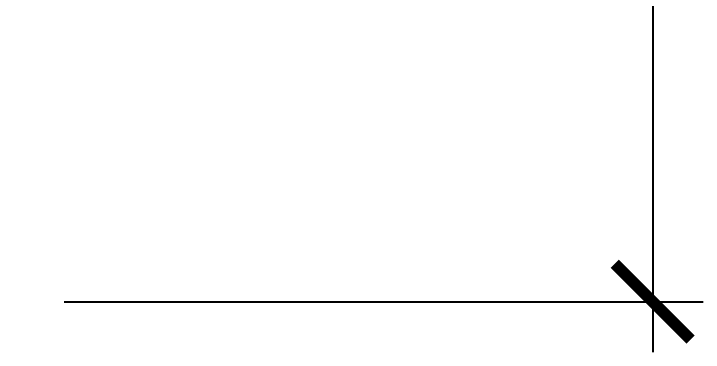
# Model space of a CAD drawing. Extents: x 69141456 to 70100388, y -33501327 to -33101377.
# Drawn here: x 69685530 to 69686895, y -33127569 to -33126898 of the extents above; entities that cross this region are included whole.
import ezdxf

# ---------------------------------------------------------------- set-up
doc = ezdxf.new("R2010")
doc.units = 0
doc.header["$LTSCALE"] = 100
doc.header["$PDMODE"] = 1
doc.header["$PDSIZE"] = 200
doc.layers.get('Defpoints').update_dxf_attribs({"color": 42})
doc.layers.add('СС_СКК_Лоток', color=170, linetype='Continuous', lineweight=25)
doc.styles.add('BRAZEN-txt', font='isocpeui.ttf')
doc.styles.add('ISOCPEUR', font='isocpeui.ttf', dxfattribs={"height": 250})
doc.dimstyles.new('BRAZEN-Размеры_осевые', dxfattribs={"dimscale": 0, "dimtxt": 350, "dimasz": 150, "dimexe": 100, "dimexo": 100, "dimgap": 70, "dimtad": 1, "dimdec": 0, "dimzin": 0, "dimdsep": 46, "dimtxsty": 'BRAZEN-txt', "dimblk": 'ARCHTICK', "dimcen": 1, "dimdle": 100, "dimadec": 0, "dimazin": 0, "dimtfac": 1, "dimtdec": 0, "dimtofl": 0, "dimtmove": 1, "dimatfit": 3, "dimfxl": 1, "dimtolj": 1, "dimtzin": 0, "dimarcsym": 0})

# ---------------------------------------------------------------- blocks, each defined once
blk = doc.blocks.new('_ArchTick')
at = {"color": 0, "linetype": 'ByBlock', "const_width": 0.15}
blk.add_lwpolyline([(-0.5, -0.5), (0.5, 0.5)], dxfattribs=at)
blk = doc.blocks.new('*D101')
at = {"layer": 'Defpoints', "color": 0, "transparency": 16777216}
for p in [(69685830.2, -33125723.5), (69685530.2, -33127468.5), (69686795.3, -33127468.5)]:
    blk.add_point(p, dxfattribs=at)
at = {"layer": 'СС_СКК_Лоток', "color": 0, "linetype": 'Continuous', "lineweight": -2, "transparency": 16777216}
for p, q in [((69686795.3, -33125623.5), (69686795.3, -33127568.5)), ((69685930.2, -33125723.5), (69686895.3, -33125723.5)), ((69685630.2, -33127468.5), (69686895.3, -33127468.5))]:
    blk.add_line(p, q, dxfattribs=at)
at = {"layer": 'СС_СКК_Лоток', "color": 0, "lineweight": -2, "transparency": 16777216, "xscale": 150, "yscale": 150, "zscale": 150}
for p, rotation in [((69686795.3, -33125723.5), 90), ((69686795.3, -33127468.5), 270)]:
    blk.add_blockref('_ArchTick', p, dxfattribs=dict(at, rotation=rotation))
at = {"layer": 'СС_СКК_Лоток', "color": 0, "lineweight": 0, "transparency": 16777216, "insert": (69686658.7, -33126596), "char_height": 250, "width": 731.075, "attachment_point": 5, "rotation": 90, "style": 'ISOCPEUR'}
blk.add_mtext('\\A1;1750', dxfattribs=at)

msp = doc.modelspace()

# ---------------------------------------------------------------- dimensions: what is measured, and where the dimension line sits
at = {"layer": 'СС_СКК_Лоток', "color": 7, "lineweight": 0}
dim = msp.add_linear_dim(base=(69686795.3, -33127468.5), p1=(69685830.2, -33125723.5), p2=(69685530.2, -33127468.5), angle=270, dimstyle='BRAZEN-Размеры_осевые', override={"dimscale": 1, "dimtxt": 250, "dimgap": 10, "dimrnd": 50, "dimtxsty": 'ISOCPEUR'}, dxfattribs=at)
dim.commit()
dim.dimension.update_dxf_attribs({"geometry": '*D101', "text_midpoint": (69686658.7, -33126596)})

doc.saveas('drawing.dxf')
